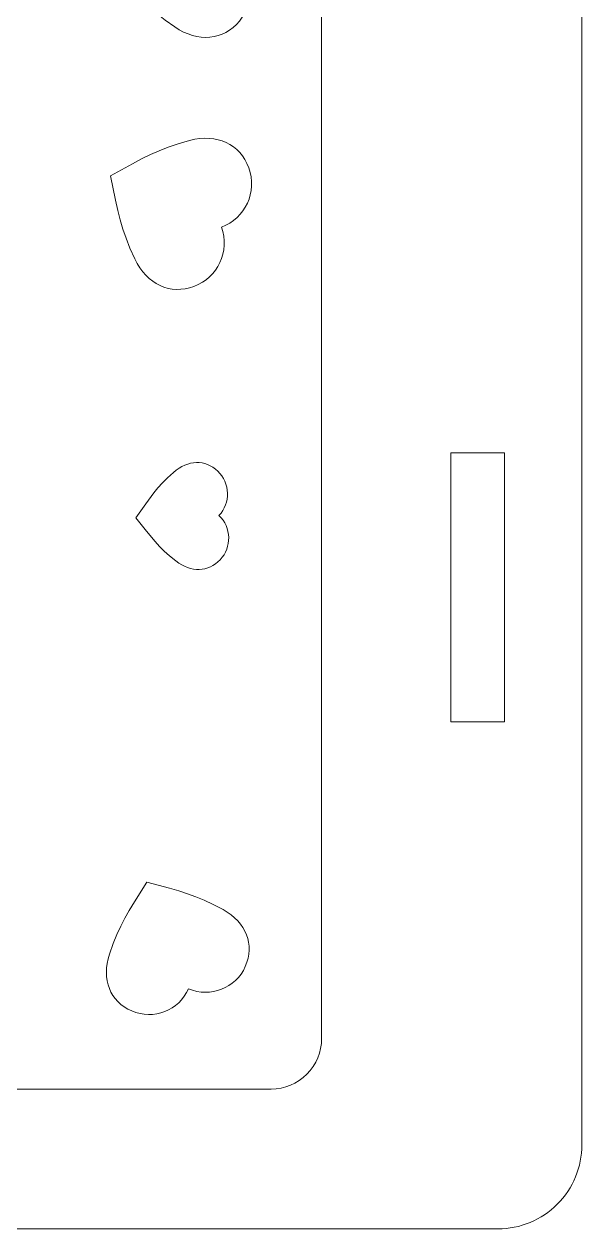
# Model space of a CAD drawing. Header units: millimetres. Extents: x -178 to 178, y -197 to 165.
# Drawn here: x 144.3 to 177.5, y -29.5 to 42.1 of the extents above; entities that cross this region are included whole.
import ezdxf

# ---------------------------------------------------------------- set-up
doc = ezdxf.new("R2010")
doc.units = ezdxf.units.MM
doc.header["$MEASUREMENT"] = 0
doc.layers.add('Calque_par_d_faut', color=7, linetype='Continuous')

msp = doc.modelspace()

# ---------------------------------------------------------------- linework, layer by layer
at = {"layer": 'Calque_par_d_faut', "color": 1, "lineweight": 9}
for points, knots in [([(-173.1455, 165.4772), (-174.4725, 165.4763), (-175.7447, 164.9484), (-176.6824, 164.0095), (-176.6824, 164.0095), (-177.6201, 163.0707), (-178.1464, 161.8041), (-178.1455, 160.4772), (-178.1455, 160.4772), (-178.1455, 160.4772), (-178.1455, -24.5228), (-178.1455, -24.5228), (-178.1455, -24.5228), (-178.1447, -25.8498), (-177.6168, -27.122), (-176.6779, -28.0597), (-176.6779, -28.0597), (-175.7391, -28.9974), (-174.4725, -29.5237), (-173.1455, -29.5228), (-173.1455, -29.5228), (-173.1455, -29.5228), (172.4975, -29.5228), (172.4975, -29.5228), (172.4975, -29.5228), (173.8245, -29.522), (175.0967, -28.9941), (176.0344, -28.0552), (176.0344, -28.0552), (176.9721, -27.1163), (177.4984, -25.8498), (177.4975, -24.5228), (177.4975, -24.5228), (177.4975, -24.5228), (177.4975, 71.9694), (177.4975, 71.9694), (177.4975, 71.9694), (177.4975, 71.9694), (177.4975, 79.9694), (177.4975, 79.9694), (177.4975, 79.9694), (177.4975, 79.9694), (177.4975, 160.4772), (177.4975, 160.4772), (177.4975, 160.4772), (177.4967, 161.8041), (176.9688, 163.0763), (176.0299, 164.014), (176.0299, 164.014), (175.0911, 164.9517), (173.8245, 165.478), (172.4975, 165.4772), (172.4975, 165.4772), (172.4975, 165.4772), (-173.1455, 165.4772), (-173.1455, 165.4772), (-173.1455, 165.4772), (-173.1455, 165.4772), (-173.1455, 165.4772), (-173.1455, 165.4772)], [0, 0, 0, 0, 0.0625, 0.0625, 0.0625, 0.0625, 0.125, 0.125, 0.125, 0.125, 0.1875, 0.1875, 0.1875, 0.1875, 0.25, 0.25, 0.25, 0.25, 0.3125, 0.3125, 0.3125, 0.3125, 0.375, 0.375, 0.375, 0.375, 0.4375, 0.4375, 0.4375, 0.4375, 0.5, 0.5, 0.5, 0.5, 0.5625, 0.5625, 0.5625, 0.5625, 0.625, 0.625, 0.625, 0.625, 0.6875, 0.6875, 0.6875, 0.6875, 0.75, 0.75, 0.75, 0.75, 0.8125, 0.8125, 0.8125, 0.8125, 0.875, 0.875, 0.875, 0.875, 1, 1, 1, 1]), ([(169.6975, 0.6022), (169.6975, 0.6022), (169.6975, 16.6022), (169.6975, 16.6022), (169.6975, 16.6022), (169.6975, 16.6022), (172.8975, 16.6022), (172.8975, 16.6022), (172.8975, 16.6022), (172.8975, 16.6022), (172.8975, 0.6022), (172.8975, 0.6022), (172.8975, 0.6022), (172.8975, 0.6022), (169.6975, 0.6022), (169.6975, 0.6022), (169.6975, 0.6022), (169.6975, 0.6022), (169.6975, 0.6022), (169.6975, 0.6022)], [0, 0, 0, 0, 0.1666667, 0.1666667, 0.1666667, 0.1666667, 0.3333333, 0.3333333, 0.3333333, 0.3333333, 0.5, 0.5, 0.5, 0.5, 0.6666667, 0.6666667, 0.6666667, 0.6666667, 1, 1, 1, 1])]:
    msp.add_open_spline(points, degree=3, knots=knots, dxfattribs=at)
at = {"layer": 'Calque_par_d_faut', "color": 150, "lineweight": 9}
for points, knots in [([(159.0166, 157.1652), (159.8117, 157.1657), (160.5745, 156.8503), (161.1371, 156.2884), (161.1371, 156.2884), (161.6997, 155.7265), (162.0161, 154.9604), (162.0166, 154.1652), (162.0166, 154.1652), (162.0166, 154.1652), (162.0166, -18.2109), (162.0166, -18.2109), (162.0166, -18.2109), (162.0171, -19.006), (161.7017, -19.7688), (161.1398, -20.3314), (161.1398, -20.3314), (160.5779, -20.894), (159.8117, -21.2104), (159.0166, -21.2109), (159.0166, -21.2109), (159.0166, -21.2109), (38.413, -21.2109), (38.413, -21.2109), (38.413, -21.2109), (37.6179, -21.2114), (36.8551, -20.896), (36.2925, -20.3341), (36.2925, -20.3341), (35.7299, -19.7722), (35.4135, -19.006), (35.413, -18.2109), (35.413, -18.2109), (35.413, -18.2109), (35.413, 154.1652), (35.413, 154.1652), (35.413, 154.1652), (35.4125, 154.9604), (35.7279, 155.7231), (36.2898, 156.2857), (36.2898, 156.2857), (36.8517, 156.8484), (37.6179, 157.1647), (38.413, 157.1652), (38.413, 157.1652), (38.413, 157.1652), (159.0166, 157.1652), (159.0166, 157.1652), (159.0166, 157.1652), (159.0166, 157.1652), (159.0166, 157.1652), (159.0166, 157.1652)], [0, 0, 0, 0, 0.0714286, 0.0714286, 0.0714286, 0.0714286, 0.1428571, 0.1428571, 0.1428571, 0.1428571, 0.2142857, 0.2142857, 0.2142857, 0.2142857, 0.2857143, 0.2857143, 0.2857143, 0.2857143, 0.3571429, 0.3571429, 0.3571429, 0.3571429, 0.4285714, 0.4285714, 0.4285714, 0.4285714, 0.5, 0.5, 0.5, 0.5, 0.5714286, 0.5714286, 0.5714286, 0.5714286, 0.6428571, 0.6428571, 0.6428571, 0.6428571, 0.7142857, 0.7142857, 0.7142857, 0.7142857, 0.7857143, 0.7857143, 0.7857143, 0.7857143, 0.8571429, 0.8571429, 0.8571429, 0.8571429, 1, 1, 1, 1]), ([(156.779, 46.1102), (156.779, 46.1102), (156.9847, 45.9207), (156.9847, 45.9207), (156.9847, 45.9207), (156.9847, 45.9207), (157.1668, 45.7154), (157.1668, 45.7154), (157.1668, 45.7154), (157.1668, 45.7154), (157.325, 45.4961), (157.325, 45.4961), (157.325, 45.4961), (157.325, 45.4961), (157.4592, 45.265), (157.4592, 45.265), (157.4592, 45.265), (157.4592, 45.265), (157.5692, 45.0238), (157.5692, 45.0238), (157.5692, 45.0238), (157.5692, 45.0238), (157.6549, 44.7745), (157.6549, 44.7745), (157.6549, 44.7745), (157.6549, 44.7745), (157.716, 44.5191), (157.716, 44.5191), (157.716, 44.5191), (157.716, 44.5191), (157.7524, 44.2595), (157.7524, 44.2595), (157.7524, 44.2595), (157.7524, 44.2595), (157.7639, 43.9975), (157.7639, 43.9975), (157.7639, 43.9975), (157.7639, 43.9975), (157.7503, 43.7352), (157.7503, 43.7352), (157.7503, 43.7352), (157.7503, 43.7352), (157.7114, 43.4745), (157.7114, 43.4745), (157.7114, 43.4745), (157.7114, 43.4745), (157.6471, 43.2174), (157.6471, 43.2174), (157.6471, 43.2174), (157.6471, 43.2174), (157.5572, 42.9656), (157.5572, 42.9656), (157.5572, 42.9656), (157.5572, 42.9656), (157.4415, 42.7213), (157.4415, 42.7213), (157.4415, 42.7213), (157.4415, 42.7213), (157.2999, 42.4863), (157.2999, 42.4863), (157.2999, 42.4863), (157.2999, 42.4863), (157.1321, 42.2625), (157.1321, 42.2625), (157.1321, 42.2625), (157.1321, 42.2625), (156.9452, 42.057), (156.9452, 42.057), (156.9452, 42.057), (156.9452, 42.057), (156.7471, 41.8756), (156.7471, 41.8756), (156.7471, 41.8756), (156.7471, 41.8756), (156.5386, 41.7183), (156.5386, 41.7183), (156.5386, 41.7183), (156.5386, 41.7183), (156.3207, 41.5853), (156.3207, 41.5853), (156.3207, 41.5853), (156.3207, 41.5853), (156.0941, 41.4767), (156.0941, 41.4767), (156.0941, 41.4767), (156.0941, 41.4767), (155.8598, 41.3924), (155.8598, 41.3924), (155.8598, 41.3924), (155.8598, 41.3924), (155.6187, 41.3326), (155.6187, 41.3326), (155.6187, 41.3326), (155.6187, 41.3326), (155.3715, 41.2973), (155.3715, 41.2973), (155.3715, 41.2973), (155.3715, 41.2973), (155.1193, 41.2867), (155.1193, 41.2867), (155.1193, 41.2867), (155.1193, 41.2867), (154.8628, 41.3009), (154.8628, 41.3009), (154.8628, 41.3009), (154.8628, 41.3009), (154.603, 41.3398), (154.603, 41.3398), (154.603, 41.3398), (154.603, 41.3398), (154.3407, 41.4036), (154.3407, 41.4036), (154.3407, 41.4036), (154.3407, 41.4036), (154.0768, 41.4924), (154.0768, 41.4924), (154.0768, 41.4924), (154.0768, 41.4924), (153.8122, 41.6063), (153.8122, 41.6063), (153.8122, 41.6063), (153.8122, 41.6063), (153.5478, 41.7452), (153.5478, 41.7452), (153.5478, 41.7452), (153.5478, 41.7452), (153.2844, 41.9094), (153.2844, 41.9094), (153.2844, 41.9094), (153.2844, 41.9094), (152.7155, 42.3202), (152.7155, 42.3202), (152.7155, 42.3202), (152.7155, 42.3202), (152.2238, 42.7067), (152.2238, 42.7067), (152.2238, 42.7067), (152.2238, 42.7067), (151.7854, 43.0856), (151.7854, 43.0856), (151.7854, 43.0856), (151.7854, 43.0856), (151.3766, 43.4735), (151.3766, 43.4735), (151.3766, 43.4735), (151.3766, 43.4735), (150.9739, 43.887), (150.9739, 43.887), (150.9739, 43.887), (150.9739, 43.887), (150.5534, 44.3428), (150.5534, 44.3428), (150.5534, 44.3428), (150.5534, 44.3428), (149.5646, 45.4481), (149.5646, 45.4481), (149.5646, 45.4481), (149.5646, 45.4481), (150.3357, 46.7149), (150.3357, 46.7149), (150.3357, 46.7149), (150.3357, 46.7149), (150.6662, 47.2396), (150.6662, 47.2396), (150.6662, 47.2396), (150.6662, 47.2396), (150.987, 47.7196), (150.987, 47.7196), (150.987, 47.7196), (150.987, 47.7196), (151.3183, 48.1753), (151.3183, 48.1753), (151.3183, 48.1753), (151.3183, 48.1753), (151.6804, 48.6277), (151.6804, 48.6277), (151.6804, 48.6277), (151.6804, 48.6277), (152.0936, 49.0972), (152.0936, 49.0972), (152.0936, 49.0972), (152.0936, 49.0972), (152.5782, 49.6047), (152.5782, 49.6047), (152.5782, 49.6047), (152.5782, 49.6047), (152.8073, 49.8141), (152.8073, 49.8141), (152.8073, 49.8141), (152.8073, 49.8141), (153.042, 49.9989), (153.042, 49.9989), (153.042, 49.9989), (153.042, 49.9989), (153.2815, 50.159), (153.2815, 50.159), (153.2815, 50.159), (153.2815, 50.159), (153.5248, 50.2943), (153.5248, 50.2943), (153.5248, 50.2943), (153.5248, 50.2943), (153.7711, 50.4048), (153.7711, 50.4048), (153.7711, 50.4048), (153.7711, 50.4048), (154.0195, 50.4904), (154.0195, 50.4904), (154.0195, 50.4904), (154.0195, 50.4904), (154.2691, 50.5509), (154.2691, 50.5509), (154.2691, 50.5509), (154.2691, 50.5509), (154.5191, 50.5864), (154.5191, 50.5864), (154.5191, 50.5864), (154.5191, 50.5864), (154.7685, 50.5968), (154.7685, 50.5968), (154.7685, 50.5968), (154.7685, 50.5968), (155.0165, 50.5819), (155.0165, 50.5819), (155.0165, 50.5819), (155.0165, 50.5819), (155.2622, 50.5416), (155.2622, 50.5416), (155.2622, 50.5416), (155.2622, 50.5416), (155.5048, 50.476), (155.5048, 50.476), (155.5048, 50.476), (155.5048, 50.476), (155.7433, 50.3849), (155.7433, 50.3849), (155.7433, 50.3849), (155.7433, 50.3849), (155.9769, 50.2682), (155.9769, 50.2682), (155.9769, 50.2682), (155.9769, 50.2682), (156.2047, 50.1259), (156.2047, 50.1259), (156.2047, 50.1259), (156.2047, 50.1259), (156.4259, 49.9578), (156.4259, 49.9578), (156.4259, 49.9578), (156.4259, 49.9578), (156.6316, 49.7683), (156.6316, 49.7683), (156.6316, 49.7683), (156.6316, 49.7683), (156.8137, 49.563), (156.8137, 49.563), (156.8137, 49.563), (156.8137, 49.563), (156.9719, 49.3438), (156.9719, 49.3438), (156.9719, 49.3438), (156.9719, 49.3438), (157.1061, 49.1127), (157.1061, 49.1127), (157.1061, 49.1127), (157.1061, 49.1127), (157.2161, 48.8715), (157.2161, 48.8715), (157.2161, 48.8715), (157.2161, 48.8715), (157.3018, 48.6222), (157.3018, 48.6222), (157.3018, 48.6222), (157.3018, 48.6222), (157.3629, 48.3668), (157.3629, 48.3668), (157.3629, 48.3668), (157.3629, 48.3668), (157.3993, 48.1071), (157.3993, 48.1071), (157.3993, 48.1071), (157.3993, 48.1071), (157.4108, 47.8452), (157.4108, 47.8452), (157.4108, 47.8452), (157.4108, 47.8452), (157.3972, 47.5829), (157.3972, 47.5829), (157.3972, 47.5829), (157.3972, 47.5829), (157.3583, 47.3222), (157.3583, 47.3222), (157.3583, 47.3222), (157.3583, 47.3222), (157.294, 47.065), (157.294, 47.065), (157.294, 47.065), (157.294, 47.065), (157.2041, 46.8133), (157.2041, 46.8133), (157.2041, 46.8133), (157.2041, 46.8133), (157.0884, 46.569), (157.0884, 46.569), (157.0884, 46.569), (157.0884, 46.569), (156.9468, 46.3339), (156.9468, 46.3339), (156.9468, 46.3339), (156.9468, 46.3339), (156.779, 46.1102), (156.779, 46.1102), (156.779, 46.1102), (156.779, 46.1102), (156.779, 46.1102), (156.779, 46.1102)], [0, 0, 0, 0, 0.0125, 0.0125, 0.0125, 0.0125, 0.025, 0.025, 0.025, 0.025, 0.0375, 0.0375, 0.0375, 0.0375, 0.05, 0.05, 0.05, 0.05, 0.0625, 0.0625, 0.0625, 0.0625, 0.075, 0.075, 0.075, 0.075, 0.0875, 0.0875, 0.0875, 0.0875, 0.1, 0.1, 0.1, 0.1, 0.1125, 0.1125, 0.1125, 0.1125, 0.125, 0.125, 0.125, 0.125, 0.1375, 0.1375, 0.1375, 0.1375, 0.15, 0.15, 0.15, 0.15, 0.1625, 0.1625, 0.1625, 0.1625, 0.175, 0.175, 0.175, 0.175, 0.1875, 0.1875, 0.1875, 0.1875, 0.2, 0.2, 0.2, 0.2, 0.2125, 0.2125, 0.2125, 0.2125, 0.225, 0.225, 0.225, 0.225, 0.2375, 0.2375, 0.2375, 0.2375, 0.25, 0.25, 0.25, 0.25, 0.2625, 0.2625, 0.2625, 0.2625, 0.275, 0.275, 0.275, 0.275, 0.2875, 0.2875, 0.2875, 0.2875, 0.3, 0.3, 0.3, 0.3, 0.3125, 0.3125, 0.3125, 0.3125, 0.325, 0.325, 0.325, 0.325, 0.3375, 0.3375, 0.3375, 0.3375, 0.35, 0.35, 0.35, 0.35, 0.3625, 0.3625, 0.3625, 0.3625, 0.375, 0.375, 0.375, 0.375, 0.3875, 0.3875, 0.3875, 0.3875, 0.4, 0.4, 0.4, 0.4, 0.4125, 0.4125, 0.4125, 0.4125, 0.425, 0.425, 0.425, 0.425, 0.4375, 0.4375, 0.4375, 0.4375, 0.45, 0.45, 0.45, 0.45, 0.4625, 0.4625, 0.4625, 0.4625, 0.475, 0.475, 0.475, 0.475, 0.4875, 0.4875, 0.4875, 0.4875, 0.5, 0.5, 0.5, 0.5, 0.5125, 0.5125, 0.5125, 0.5125, 0.525, 0.525, 0.525, 0.525, 0.5375, 0.5375, 0.5375, 0.5375, 0.55, 0.55, 0.55, 0.55, 0.5625, 0.5625, 0.5625, 0.5625, 0.575, 0.575, 0.575, 0.575, 0.5875, 0.5875, 0.5875, 0.5875, 0.6, 0.6, 0.6, 0.6, 0.6125, 0.6125, 0.6125, 0.6125, 0.625, 0.625, 0.625, 0.625, 0.6375, 0.6375, 0.6375, 0.6375, 0.65, 0.65, 0.65, 0.65, 0.6625, 0.6625, 0.6625, 0.6625, 0.675, 0.675, 0.675, 0.675, 0.6875, 0.6875, 0.6875, 0.6875, 0.7, 0.7, 0.7, 0.7, 0.7125, 0.7125, 0.7125, 0.7125, 0.725, 0.725, 0.725, 0.725, 0.7375, 0.7375, 0.7375, 0.7375, 0.75, 0.75, 0.75, 0.75, 0.7625, 0.7625, 0.7625, 0.7625, 0.775, 0.775, 0.775, 0.775, 0.7875, 0.7875, 0.7875, 0.7875, 0.8, 0.8, 0.8, 0.8, 0.8125, 0.8125, 0.8125, 0.8125, 0.825, 0.825, 0.825, 0.825, 0.8375, 0.8375, 0.8375, 0.8375, 0.85, 0.85, 0.85, 0.85, 0.8625, 0.8625, 0.8625, 0.8625, 0.875, 0.875, 0.875, 0.875, 0.8875, 0.8875, 0.8875, 0.8875, 0.9, 0.9, 0.9, 0.9, 0.9125, 0.9125, 0.9125, 0.9125, 0.925, 0.925, 0.925, 0.925, 0.9375, 0.9375, 0.9375, 0.9375, 0.95, 0.95, 0.95, 0.95, 0.9625, 0.9625, 0.9625, 0.9625, 0.975, 0.975, 0.975, 0.975, 1, 1, 1, 1]), ([(156.0561, 30.0121), (156.0561, 30.0121), (156.1395, 29.7438), (156.1395, 29.7438), (156.1395, 29.7438), (156.1395, 29.7438), (156.1944, 29.4737), (156.1944, 29.4737), (156.1944, 29.4737), (156.1944, 29.4737), (156.2215, 29.2036), (156.2215, 29.2036), (156.2215, 29.2036), (156.2215, 29.2036), (156.2218, 28.9351), (156.2218, 28.9351), (156.2218, 28.9351), (156.2218, 28.9351), (156.196, 28.6701), (156.196, 28.6701), (156.196, 28.6701), (156.196, 28.6701), (156.1449, 28.4103), (156.1449, 28.4103), (156.1449, 28.4103), (156.1449, 28.4103), (156.0695, 28.1576), (156.0695, 28.1576), (156.0695, 28.1576), (156.0695, 28.1576), (155.9704, 27.9136), (155.9704, 27.9136), (155.9704, 27.9136), (155.9704, 27.9136), (155.8485, 27.6802), (155.8485, 27.6802), (155.8485, 27.6802), (155.8485, 27.6802), (155.7046, 27.4591), (155.7046, 27.4591), (155.7046, 27.4591), (155.7046, 27.4591), (155.5396, 27.2521), (155.5396, 27.2521), (155.5396, 27.2521), (155.5396, 27.2521), (155.3542, 27.061), (155.3542, 27.061), (155.3542, 27.061), (155.3542, 27.061), (155.1494, 26.8875), (155.1494, 26.8875), (155.1494, 26.8875), (155.1494, 26.8875), (154.9258, 26.7334), (154.9258, 26.7334), (154.9258, 26.7334), (154.9258, 26.7334), (154.6844, 26.6004), (154.6844, 26.6004), (154.6844, 26.6004), (154.6844, 26.6004), (154.4259, 26.4904), (154.4259, 26.4904), (154.4259, 26.4904), (154.4259, 26.4904), (154.1601, 26.4059), (154.1601, 26.4059), (154.1601, 26.4059), (154.1601, 26.4059), (153.8966, 26.348), (153.8966, 26.348), (153.8966, 26.348), (153.8966, 26.348), (153.6362, 26.3163), (153.6362, 26.3163), (153.6362, 26.3163), (153.6362, 26.3163), (153.3799, 26.3104), (153.3799, 26.3104), (153.3799, 26.3104), (153.3799, 26.3104), (153.1282, 26.33), (153.1282, 26.33), (153.1282, 26.33), (153.1282, 26.33), (152.8822, 26.3747), (152.8822, 26.3747), (152.8822, 26.3747), (152.8822, 26.3747), (152.6425, 26.4442), (152.6425, 26.4442), (152.6425, 26.4442), (152.6425, 26.4442), (152.41, 26.538), (152.41, 26.538), (152.41, 26.538), (152.41, 26.538), (152.1854, 26.6557), (152.1854, 26.6557), (152.1854, 26.6557), (152.1854, 26.6557), (151.9697, 26.7971), (151.9697, 26.7971), (151.9697, 26.7971), (151.9697, 26.7971), (151.7635, 26.9618), (151.7635, 26.9618), (151.7635, 26.9618), (151.7635, 26.9618), (151.5676, 27.1493), (151.5676, 27.1493), (151.5676, 27.1493), (151.5676, 27.1493), (151.383, 27.3593), (151.383, 27.3593), (151.383, 27.3593), (151.383, 27.3593), (151.2104, 27.5915), (151.2104, 27.5915), (151.2104, 27.5915), (151.2104, 27.5915), (151.0505, 27.8454), (151.0505, 27.8454), (151.0505, 27.8454), (151.0505, 27.8454), (150.9042, 28.1206), (150.9042, 28.1206), (150.9042, 28.1206), (150.9042, 28.1206), (150.6167, 28.7641), (150.6167, 28.7641), (150.6167, 28.7641), (150.6167, 28.7641), (150.3839, 29.3476), (150.3839, 29.3476), (150.3839, 29.3476), (150.3839, 29.3476), (150.1936, 29.8975), (150.1936, 29.8975), (150.1936, 29.8975), (150.1936, 29.8975), (150.0337, 30.4404), (150.0337, 30.4404), (150.0337, 30.4404), (150.0337, 30.4404), (149.8918, 31.0025), (149.8918, 31.0025), (149.8918, 31.0025), (149.8918, 31.0025), (149.7559, 31.6103), (149.7559, 31.6103), (149.7559, 31.6103), (149.7559, 31.6103), (149.453, 33.0687), (149.453, 33.0687), (149.453, 33.0687), (149.453, 33.0687), (150.761, 33.7814), (150.761, 33.7814), (150.761, 33.7814), (150.761, 33.7814), (151.3123, 34.0711), (151.3123, 34.0711), (151.3123, 34.0711), (151.3123, 34.0711), (151.8327, 34.3267), (151.8327, 34.3267), (151.8327, 34.3267), (151.8327, 34.3267), (152.3501, 34.556), (152.3501, 34.556), (152.3501, 34.556), (152.3501, 34.556), (152.8925, 34.7668), (152.8925, 34.7668), (152.8925, 34.7668), (152.8925, 34.7668), (153.488, 34.9669), (153.488, 34.9669), (153.488, 34.9669), (153.488, 34.9669), (154.1647, 35.164), (154.1647, 35.164), (154.1647, 35.164), (154.1647, 35.164), (154.4692, 35.2306), (154.4692, 35.2306), (154.4692, 35.2306), (154.4692, 35.2306), (154.7662, 35.273), (154.7662, 35.273), (154.7662, 35.273), (154.7662, 35.273), (155.0549, 35.2915), (155.0549, 35.2915), (155.0549, 35.2915), (155.0549, 35.2915), (155.3345, 35.2867), (155.3345, 35.2867), (155.3345, 35.2867), (155.3345, 35.2867), (155.6042, 35.2587), (155.6042, 35.2587), (155.6042, 35.2587), (155.6042, 35.2587), (155.8631, 35.208), (155.8631, 35.208), (155.8631, 35.208), (155.8631, 35.208), (156.1106, 35.135), (156.1106, 35.135), (156.1106, 35.135), (156.1106, 35.135), (156.3457, 35.04), (156.3457, 35.04), (156.3457, 35.04), (156.3457, 35.04), (156.5676, 34.9234), (156.5676, 34.9234), (156.5676, 34.9234), (156.5676, 34.9234), (156.7757, 34.7856), (156.7757, 34.7856), (156.7757, 34.7856), (156.7757, 34.7856), (156.969, 34.6269), (156.969, 34.6269), (156.969, 34.6269), (156.969, 34.6269), (157.1467, 34.4478), (157.1467, 34.4478), (157.1467, 34.4478), (157.1467, 34.4478), (157.3082, 34.2485), (157.3082, 34.2485), (157.3082, 34.2485), (157.3082, 34.2485), (157.4524, 34.0295), (157.4524, 34.0295), (157.4524, 34.0295), (157.4524, 34.0295), (157.5788, 33.7911), (157.5788, 33.7911), (157.5788, 33.7911), (157.5788, 33.7911), (157.6863, 33.5337), (157.6863, 33.5337), (157.6863, 33.5337), (157.6863, 33.5337), (157.7697, 33.2655), (157.7697, 33.2655), (157.7697, 33.2655), (157.7697, 33.2655), (157.8246, 32.9954), (157.8246, 32.9954), (157.8246, 32.9954), (157.8246, 32.9954), (157.8517, 32.7252), (157.8517, 32.7252), (157.8517, 32.7252), (157.8517, 32.7252), (157.852, 32.4568), (157.852, 32.4568), (157.852, 32.4568), (157.852, 32.4568), (157.8262, 32.1918), (157.8262, 32.1918), (157.8262, 32.1918), (157.8262, 32.1918), (157.7752, 31.932), (157.7752, 31.932), (157.7752, 31.932), (157.7752, 31.932), (157.6997, 31.6793), (157.6997, 31.6793), (157.6997, 31.6793), (157.6997, 31.6793), (157.6006, 31.4353), (157.6006, 31.4353), (157.6006, 31.4353), (157.6006, 31.4353), (157.4787, 31.2019), (157.4787, 31.2019), (157.4787, 31.2019), (157.4787, 31.2019), (157.3348, 30.9808), (157.3348, 30.9808), (157.3348, 30.9808), (157.3348, 30.9808), (157.1698, 30.7738), (157.1698, 30.7738), (157.1698, 30.7738), (157.1698, 30.7738), (156.9845, 30.5826), (156.9845, 30.5826), (156.9845, 30.5826), (156.9845, 30.5826), (156.7796, 30.4091), (156.7796, 30.4091), (156.7796, 30.4091), (156.7796, 30.4091), (156.556, 30.255), (156.556, 30.255), (156.556, 30.255), (156.556, 30.255), (156.3146, 30.1221), (156.3146, 30.1221), (156.3146, 30.1221), (156.3146, 30.1221), (156.0561, 30.0121), (156.0561, 30.0121), (156.0561, 30.0121), (156.0561, 30.0121), (156.0561, 30.0121), (156.0561, 30.0121)], [0, 0, 0, 0, 0.0125, 0.0125, 0.0125, 0.0125, 0.025, 0.025, 0.025, 0.025, 0.0375, 0.0375, 0.0375, 0.0375, 0.05, 0.05, 0.05, 0.05, 0.0625, 0.0625, 0.0625, 0.0625, 0.075, 0.075, 0.075, 0.075, 0.0875, 0.0875, 0.0875, 0.0875, 0.1, 0.1, 0.1, 0.1, 0.1125, 0.1125, 0.1125, 0.1125, 0.125, 0.125, 0.125, 0.125, 0.1375, 0.1375, 0.1375, 0.1375, 0.15, 0.15, 0.15, 0.15, 0.1625, 0.1625, 0.1625, 0.1625, 0.175, 0.175, 0.175, 0.175, 0.1875, 0.1875, 0.1875, 0.1875, 0.2, 0.2, 0.2, 0.2, 0.2125, 0.2125, 0.2125, 0.2125, 0.225, 0.225, 0.225, 0.225, 0.2375, 0.2375, 0.2375, 0.2375, 0.25, 0.25, 0.25, 0.25, 0.2625, 0.2625, 0.2625, 0.2625, 0.275, 0.275, 0.275, 0.275, 0.2875, 0.2875, 0.2875, 0.2875, 0.3, 0.3, 0.3, 0.3, 0.3125, 0.3125, 0.3125, 0.3125, 0.325, 0.325, 0.325, 0.325, 0.3375, 0.3375, 0.3375, 0.3375, 0.35, 0.35, 0.35, 0.35, 0.3625, 0.3625, 0.3625, 0.3625, 0.375, 0.375, 0.375, 0.375, 0.3875, 0.3875, 0.3875, 0.3875, 0.4, 0.4, 0.4, 0.4, 0.4125, 0.4125, 0.4125, 0.4125, 0.425, 0.425, 0.425, 0.425, 0.4375, 0.4375, 0.4375, 0.4375, 0.45, 0.45, 0.45, 0.45, 0.4625, 0.4625, 0.4625, 0.4625, 0.475, 0.475, 0.475, 0.475, 0.4875, 0.4875, 0.4875, 0.4875, 0.5, 0.5, 0.5, 0.5, 0.5125, 0.5125, 0.5125, 0.5125, 0.525, 0.525, 0.525, 0.525, 0.5375, 0.5375, 0.5375, 0.5375, 0.55, 0.55, 0.55, 0.55, 0.5625, 0.5625, 0.5625, 0.5625, 0.575, 0.575, 0.575, 0.575, 0.5875, 0.5875, 0.5875, 0.5875, 0.6, 0.6, 0.6, 0.6, 0.6125, 0.6125, 0.6125, 0.6125, 0.625, 0.625, 0.625, 0.625, 0.6375, 0.6375, 0.6375, 0.6375, 0.65, 0.65, 0.65, 0.65, 0.6625, 0.6625, 0.6625, 0.6625, 0.675, 0.675, 0.675, 0.675, 0.6875, 0.6875, 0.6875, 0.6875, 0.7, 0.7, 0.7, 0.7, 0.7125, 0.7125, 0.7125, 0.7125, 0.725, 0.725, 0.725, 0.725, 0.7375, 0.7375, 0.7375, 0.7375, 0.75, 0.75, 0.75, 0.75, 0.7625, 0.7625, 0.7625, 0.7625, 0.775, 0.775, 0.775, 0.775, 0.7875, 0.7875, 0.7875, 0.7875, 0.8, 0.8, 0.8, 0.8, 0.8125, 0.8125, 0.8125, 0.8125, 0.825, 0.825, 0.825, 0.825, 0.8375, 0.8375, 0.8375, 0.8375, 0.85, 0.85, 0.85, 0.85, 0.8625, 0.8625, 0.8625, 0.8625, 0.875, 0.875, 0.875, 0.875, 0.8875, 0.8875, 0.8875, 0.8875, 0.9, 0.9, 0.9, 0.9, 0.9125, 0.9125, 0.9125, 0.9125, 0.925, 0.925, 0.925, 0.925, 0.9375, 0.9375, 0.9375, 0.9375, 0.95, 0.95, 0.95, 0.95, 0.9625, 0.9625, 0.9625, 0.9625, 0.975, 0.975, 0.975, 0.975, 1, 1, 1, 1]), ([(155.9103, 12.877), (155.9103, 12.877), (156.0419, 12.739), (156.0419, 12.739), (156.0419, 12.739), (156.0419, 12.739), (156.1568, 12.5913), (156.1568, 12.5913), (156.1568, 12.5913), (156.1568, 12.5913), (156.2548, 12.4352), (156.2548, 12.4352), (156.2548, 12.4352), (156.2548, 12.4352), (156.336, 12.2721), (156.336, 12.2721), (156.336, 12.2721), (156.336, 12.2721), (156.4002, 12.1031), (156.4002, 12.1031), (156.4002, 12.1031), (156.4002, 12.1031), (156.4476, 11.9298), (156.4476, 11.9298), (156.4476, 11.9298), (156.4476, 11.9298), (156.4779, 11.7533), (156.4779, 11.7533), (156.4779, 11.7533), (156.4779, 11.7533), (156.4912, 11.575), (156.4912, 11.575), (156.4912, 11.575), (156.4912, 11.575), (156.4875, 11.3963), (156.4875, 11.3963), (156.4875, 11.3963), (156.4875, 11.3963), (156.4668, 11.2185), (156.4668, 11.2185), (156.4668, 11.2185), (156.4668, 11.2185), (156.4289, 11.0428), (156.4289, 11.0428), (156.4289, 11.0428), (156.4289, 11.0428), (156.3738, 10.8706), (156.3738, 10.8706), (156.3738, 10.8706), (156.3738, 10.8706), (156.3016, 10.7033), (156.3016, 10.7033), (156.3016, 10.7033), (156.3016, 10.7033), (156.2121, 10.5422), (156.2121, 10.5422), (156.2121, 10.5422), (156.2121, 10.5422), (156.1054, 10.3885), (156.1054, 10.3885), (156.1054, 10.3885), (156.1054, 10.3885), (155.9814, 10.2436), (155.9814, 10.2436), (155.9814, 10.2436), (155.9814, 10.2436), (155.8452, 10.112), (155.8452, 10.112), (155.8452, 10.112), (155.8452, 10.112), (155.7025, 9.9973), (155.7025, 9.9973), (155.7025, 9.9973), (155.7025, 9.9973), (155.5537, 9.8995), (155.5537, 9.8995), (155.5537, 9.8995), (155.5537, 9.8995), (155.3996, 9.8186), (155.3996, 9.8186), (155.3996, 9.8186), (155.3996, 9.8186), (155.2407, 9.7546), (155.2407, 9.7546), (155.2407, 9.7546), (155.2407, 9.7546), (155.0775, 9.7075), (155.0775, 9.7075), (155.0775, 9.7075), (155.0775, 9.7075), (154.9108, 9.6774), (154.9108, 9.6774), (154.9108, 9.6774), (154.9108, 9.6774), (154.7411, 9.6643), (154.7411, 9.6643), (154.7411, 9.6643), (154.7411, 9.6643), (154.5691, 9.6682), (154.5691, 9.6682), (154.5691, 9.6682), (154.5691, 9.6682), (154.3952, 9.6891), (154.3952, 9.6891), (154.3952, 9.6891), (154.3952, 9.6891), (154.2201, 9.727), (154.2201, 9.727), (154.2201, 9.727), (154.2201, 9.727), (154.0445, 9.782), (154.0445, 9.782), (154.0445, 9.782), (154.0445, 9.782), (153.8688, 9.854), (153.8688, 9.854), (153.8688, 9.854), (153.8688, 9.854), (153.6938, 9.9431), (153.6938, 9.9431), (153.6938, 9.9431), (153.6938, 9.9431), (153.52, 10.0492), (153.52, 10.0492), (153.52, 10.0492), (153.52, 10.0492), (153.348, 10.1725), (153.348, 10.1725), (153.348, 10.1725), (153.348, 10.1725), (152.979, 10.477), (152.979, 10.477), (152.979, 10.477), (152.979, 10.477), (152.6614, 10.7616), (152.6614, 10.7616), (152.6614, 10.7616), (152.6614, 10.7616), (152.3798, 11.0387), (152.3798, 11.0387), (152.3798, 11.0387), (152.3798, 11.0387), (152.1188, 11.3205), (152.1188, 11.3205), (152.1188, 11.3205), (152.1188, 11.3205), (151.5969, 11.9482), (151.5969, 11.9482), (151.5969, 11.9482), (151.5969, 11.9482), (150.9727, 12.7437), (150.9727, 12.7437), (150.9727, 12.7437), (150.9727, 12.7437), (151.5531, 13.5717), (151.5531, 13.5717), (151.5531, 13.5717), (151.5531, 13.5717), (152.0403, 14.2266), (152.0403, 14.2266), (152.0403, 14.2266), (152.0403, 14.2266), (152.2858, 14.5222), (152.2858, 14.5222), (152.2858, 14.5222), (152.2858, 14.5222), (152.552, 14.814), (152.552, 14.814), (152.552, 14.814), (152.552, 14.814), (152.8538, 15.1153), (152.8538, 15.1153), (152.8538, 15.1153), (152.8538, 15.1153), (153.2058, 15.4393), (153.2058, 15.4393), (153.2058, 15.4393), (153.2058, 15.4393), (153.3709, 15.5717), (153.3709, 15.5717), (153.3709, 15.5717), (153.3709, 15.5717), (153.5387, 15.6871), (153.5387, 15.6871), (153.5387, 15.6871), (153.5387, 15.6871), (153.7087, 15.7855), (153.7087, 15.7855), (153.7087, 15.7855), (153.7087, 15.7855), (153.8802, 15.8669), (153.8802, 15.8669), (153.8802, 15.8669), (153.8802, 15.8669), (154.0526, 15.9312), (154.0526, 15.9312), (154.0526, 15.9312), (154.0526, 15.9312), (154.2254, 15.9785), (154.2254, 15.9785), (154.2254, 15.9785), (154.2254, 15.9785), (154.3979, 16.0088), (154.3979, 16.0088), (154.3979, 16.0088), (154.3979, 16.0088), (154.5695, 16.0219), (154.5695, 16.0219), (154.5695, 16.0219), (154.5695, 16.0219), (154.7397, 16.018), (154.7397, 16.018), (154.7397, 16.018), (154.7397, 16.018), (154.9078, 15.9969), (154.9078, 15.9969), (154.9078, 15.9969), (154.9078, 15.9969), (155.0732, 15.9588), (155.0732, 15.9588), (155.0732, 15.9588), (155.0732, 15.9588), (155.2353, 15.9034), (155.2353, 15.9034), (155.2353, 15.9034), (155.2353, 15.9034), (155.3936, 15.831), (155.3936, 15.831), (155.3936, 15.831), (155.3936, 15.831), (155.5474, 15.7413), (155.5474, 15.7413), (155.5474, 15.7413), (155.5474, 15.7413), (155.6961, 15.6345), (155.6961, 15.6345), (155.6961, 15.6345), (155.6961, 15.6345), (155.8392, 15.5104), (155.8392, 15.5104), (155.8392, 15.5104), (155.8392, 15.5104), (155.9709, 15.3724), (155.9709, 15.3724), (155.9709, 15.3724), (155.9709, 15.3724), (156.0857, 15.2247), (156.0857, 15.2247), (156.0857, 15.2247), (156.0857, 15.2247), (156.1837, 15.0686), (156.1837, 15.0686), (156.1837, 15.0686), (156.1837, 15.0686), (156.2649, 14.9055), (156.2649, 14.9055), (156.2649, 14.9055), (156.2649, 14.9055), (156.3291, 14.7365), (156.3291, 14.7365), (156.3291, 14.7365), (156.3291, 14.7365), (156.3765, 14.5632), (156.3765, 14.5632), (156.3765, 14.5632), (156.3765, 14.5632), (156.4068, 14.3867), (156.4068, 14.3867), (156.4068, 14.3867), (156.4068, 14.3867), (156.4202, 14.2084), (156.4202, 14.2084), (156.4202, 14.2084), (156.4202, 14.2084), (156.4164, 14.0297), (156.4164, 14.0297), (156.4164, 14.0297), (156.4164, 14.0297), (156.3957, 13.8519), (156.3957, 13.8519), (156.3957, 13.8519), (156.3957, 13.8519), (156.3578, 13.6762), (156.3578, 13.6762), (156.3578, 13.6762), (156.3578, 13.6762), (156.3027, 13.504), (156.3027, 13.504), (156.3027, 13.504), (156.3027, 13.504), (156.2305, 13.3367), (156.2305, 13.3367), (156.2305, 13.3367), (156.2305, 13.3367), (156.141, 13.1756), (156.141, 13.1756), (156.141, 13.1756), (156.141, 13.1756), (156.0343, 13.0219), (156.0343, 13.0219), (156.0343, 13.0219), (156.0343, 13.0219), (155.9103, 12.877), (155.9103, 12.877), (155.9103, 12.877), (155.9103, 12.877), (155.9103, 12.877), (155.9103, 12.877)], [0, 0, 0, 0, 0.0128205, 0.0128205, 0.0128205, 0.0128205, 0.025641, 0.025641, 0.025641, 0.025641, 0.0384615, 0.0384615, 0.0384615, 0.0384615, 0.0512821, 0.0512821, 0.0512821, 0.0512821, 0.0641026, 0.0641026, 0.0641026, 0.0641026, 0.0769231, 0.0769231, 0.0769231, 0.0769231, 0.0897436, 0.0897436, 0.0897436, 0.0897436, 0.1025641, 0.1025641, 0.1025641, 0.1025641, 0.1153846, 0.1153846, 0.1153846, 0.1153846, 0.1282051, 0.1282051, 0.1282051, 0.1282051, 0.1410256, 0.1410256, 0.1410256, 0.1410256, 0.1538462, 0.1538462, 0.1538462, 0.1538462, 0.1666667, 0.1666667, 0.1666667, 0.1666667, 0.1794872, 0.1794872, 0.1794872, 0.1794872, 0.1923077, 0.1923077, 0.1923077, 0.1923077, 0.2051282, 0.2051282, 0.2051282, 0.2051282, 0.2179487, 0.2179487, 0.2179487, 0.2179487, 0.2307692, 0.2307692, 0.2307692, 0.2307692, 0.2435897, 0.2435897, 0.2435897, 0.2435897, 0.2564103, 0.2564103, 0.2564103, 0.2564103, 0.2692308, 0.2692308, 0.2692308, 0.2692308, 0.2820513, 0.2820513, 0.2820513, 0.2820513, 0.2948718, 0.2948718, 0.2948718, 0.2948718, 0.3076923, 0.3076923, 0.3076923, 0.3076923, 0.3205128, 0.3205128, 0.3205128, 0.3205128, 0.3333333, 0.3333333, 0.3333333, 0.3333333, 0.3461538, 0.3461538, 0.3461538, 0.3461538, 0.3589744, 0.3589744, 0.3589744, 0.3589744, 0.3717949, 0.3717949, 0.3717949, 0.3717949, 0.3846154, 0.3846154, 0.3846154, 0.3846154, 0.3974359, 0.3974359, 0.3974359, 0.3974359, 0.4102564, 0.4102564, 0.4102564, 0.4102564, 0.4230769, 0.4230769, 0.4230769, 0.4230769, 0.4358974, 0.4358974, 0.4358974, 0.4358974, 0.4487179, 0.4487179, 0.4487179, 0.4487179, 0.4615385, 0.4615385, 0.4615385, 0.4615385, 0.474359, 0.474359, 0.474359, 0.474359, 0.4871795, 0.4871795, 0.4871795, 0.4871795, 0.5, 0.5, 0.5, 0.5, 0.5128205, 0.5128205, 0.5128205, 0.5128205, 0.525641, 0.525641, 0.525641, 0.525641, 0.5384615, 0.5384615, 0.5384615, 0.5384615, 0.5512821, 0.5512821, 0.5512821, 0.5512821, 0.5641026, 0.5641026, 0.5641026, 0.5641026, 0.5769231, 0.5769231, 0.5769231, 0.5769231, 0.5897436, 0.5897436, 0.5897436, 0.5897436, 0.6025641, 0.6025641, 0.6025641, 0.6025641, 0.6153846, 0.6153846, 0.6153846, 0.6153846, 0.6282051, 0.6282051, 0.6282051, 0.6282051, 0.6410256, 0.6410256, 0.6410256, 0.6410256, 0.6538462, 0.6538462, 0.6538462, 0.6538462, 0.6666667, 0.6666667, 0.6666667, 0.6666667, 0.6794872, 0.6794872, 0.6794872, 0.6794872, 0.6923077, 0.6923077, 0.6923077, 0.6923077, 0.7051282, 0.7051282, 0.7051282, 0.7051282, 0.7179487, 0.7179487, 0.7179487, 0.7179487, 0.7307692, 0.7307692, 0.7307692, 0.7307692, 0.7435897, 0.7435897, 0.7435897, 0.7435897, 0.7564103, 0.7564103, 0.7564103, 0.7564103, 0.7692308, 0.7692308, 0.7692308, 0.7692308, 0.7820513, 0.7820513, 0.7820513, 0.7820513, 0.7948718, 0.7948718, 0.7948718, 0.7948718, 0.8076923, 0.8076923, 0.8076923, 0.8076923, 0.8205128, 0.8205128, 0.8205128, 0.8205128, 0.8333333, 0.8333333, 0.8333333, 0.8333333, 0.8461538, 0.8461538, 0.8461538, 0.8461538, 0.8589744, 0.8589744, 0.8589744, 0.8589744, 0.8717949, 0.8717949, 0.8717949, 0.8717949, 0.8846154, 0.8846154, 0.8846154, 0.8846154, 0.8974359, 0.8974359, 0.8974359, 0.8974359, 0.9102564, 0.9102564, 0.9102564, 0.9102564, 0.9230769, 0.9230769, 0.9230769, 0.9230769, 0.9358974, 0.9358974, 0.9358974, 0.9358974, 0.9487179, 0.9487179, 0.9487179, 0.9487179, 0.9615385, 0.9615385, 0.9615385, 0.9615385, 0.974359, 0.974359, 0.974359, 0.974359, 1, 1, 1, 1]), ([(154.1011, -15.2473), (154.1011, -15.2473), (153.9839, -15.4823), (153.9839, -15.4823), (153.9839, -15.4823), (153.9839, -15.4823), (153.8462, -15.7002), (153.8462, -15.7002), (153.8462, -15.7002), (153.8462, -15.7002), (153.6898, -15.9002), (153.6898, -15.9002), (153.6898, -15.9002), (153.6898, -15.9002), (153.5163, -16.0816), (153.5163, -16.0816), (153.5163, -16.0816), (153.5163, -16.0816), (153.3274, -16.2439), (153.3274, -16.2439), (153.3274, -16.2439), (153.3274, -16.2439), (153.1249, -16.3863), (153.1249, -16.3863), (153.1249, -16.3863), (153.1249, -16.3863), (152.9105, -16.5081), (152.9105, -16.5081), (152.9105, -16.5081), (152.9105, -16.5081), (152.6858, -16.6087), (152.6858, -16.6087), (152.6858, -16.6087), (152.6858, -16.6087), (152.4525, -16.6875), (152.4525, -16.6875), (152.4525, -16.6875), (152.4525, -16.6875), (152.2123, -16.7437), (152.2123, -16.7437), (152.2123, -16.7437), (152.2123, -16.7437), (151.967, -16.7767), (151.967, -16.7767), (151.967, -16.7767), (151.967, -16.7767), (151.7182, -16.7859), (151.7182, -16.7859), (151.7182, -16.7859), (151.7182, -16.7859), (151.4676, -16.7705), (151.4676, -16.7705), (151.4676, -16.7705), (151.4676, -16.7705), (151.217, -16.73), (151.217, -16.73), (151.217, -16.73), (151.217, -16.73), (150.968, -16.6636), (150.968, -16.6636), (150.968, -16.6636), (150.968, -16.6636), (150.7223, -16.5706), (150.7223, -16.5706), (150.7223, -16.5706), (150.7223, -16.5706), (150.4881, -16.4557), (150.4881, -16.4557), (150.4881, -16.4557), (150.4881, -16.4557), (150.2727, -16.3244), (150.2727, -16.3244), (150.2727, -16.3244), (150.2727, -16.3244), (150.0764, -16.1774), (150.0764, -16.1774), (150.0764, -16.1774), (150.0764, -16.1774), (149.8995, -16.0155), (149.8995, -16.0155), (149.8995, -16.0155), (149.8995, -16.0155), (149.7423, -15.8395), (149.7423, -15.8395), (149.7423, -15.8395), (149.7423, -15.8395), (149.6051, -15.6501), (149.6051, -15.6501), (149.6051, -15.6501), (149.6051, -15.6501), (149.4882, -15.4482), (149.4882, -15.4482), (149.4882, -15.4482), (149.4882, -15.4482), (149.3918, -15.2345), (149.3918, -15.2345), (149.3918, -15.2345), (149.3918, -15.2345), (149.3164, -15.0097), (149.3164, -15.0097), (149.3164, -15.0097), (149.3164, -15.0097), (149.2622, -14.7746), (149.2622, -14.7746), (149.2622, -14.7746), (149.2622, -14.7746), (149.2295, -14.5301), (149.2295, -14.5301), (149.2295, -14.5301), (149.2295, -14.5301), (149.2185, -14.2768), (149.2185, -14.2768), (149.2185, -14.2768), (149.2185, -14.2768), (149.2297, -14.0156), (149.2297, -14.0156), (149.2297, -14.0156), (149.2297, -14.0156), (149.2633, -13.7471), (149.2633, -13.7471), (149.2633, -13.7471), (149.2633, -13.7471), (149.3196, -13.4723), (149.3196, -13.4723), (149.3196, -13.4723), (149.3196, -13.4723), (149.3989, -13.1918), (149.3989, -13.1918), (149.3989, -13.1918), (149.3989, -13.1918), (149.621, -12.5713), (149.621, -12.5713), (149.621, -12.5713), (149.621, -12.5713), (149.8412, -12.0268), (149.8412, -12.0268), (149.8412, -12.0268), (149.8412, -12.0268), (150.0685, -11.5323), (150.0685, -11.5323), (150.0685, -11.5323), (150.0685, -11.5323), (150.3117, -11.0623), (150.3117, -11.0623), (150.3117, -11.0623), (150.3117, -11.0623), (150.5795, -10.591), (150.5795, -10.591), (150.5795, -10.591), (150.5795, -10.591), (150.881, -10.0927), (150.881, -10.0927), (150.881, -10.0927), (150.881, -10.0927), (151.6198, -8.912), (151.6198, -8.912), (151.6198, -8.912), (151.6198, -8.912), (152.964, -9.2768), (152.964, -9.2768), (152.964, -9.2768), (152.964, -9.2768), (153.5237, -9.4379), (153.5237, -9.4379), (153.5237, -9.4379), (153.5237, -9.4379), (154.0404, -9.602), (154.0404, -9.602), (154.0404, -9.602), (154.0404, -9.602), (154.5381, -9.7818), (154.5381, -9.7818), (154.5381, -9.7818), (154.5381, -9.7818), (155.0407, -9.9904), (155.0407, -9.9904), (155.0407, -9.9904), (155.0407, -9.9904), (155.5722, -10.2405), (155.5722, -10.2405), (155.5722, -10.2405), (155.5722, -10.2405), (156.1566, -10.5451), (156.1566, -10.5451), (156.1566, -10.5451), (156.1566, -10.5451), (156.4053, -10.6971), (156.4053, -10.6971), (156.4053, -10.6971), (156.4053, -10.6971), (156.6332, -10.8606), (156.6332, -10.8606), (156.6332, -10.8606), (156.6332, -10.8606), (156.8402, -11.0348), (156.8402, -11.0348), (156.8402, -11.0348), (156.8402, -11.0348), (157.0258, -11.219), (157.0258, -11.219), (157.0258, -11.219), (157.0258, -11.219), (157.1898, -11.4123), (157.1898, -11.4123), (157.1898, -11.4123), (157.1898, -11.4123), (157.3319, -11.614), (157.3319, -11.614), (157.3319, -11.614), (157.3319, -11.614), (157.4517, -11.8234), (157.4517, -11.8234), (157.4517, -11.8234), (157.4517, -11.8234), (157.549, -12.0396), (157.549, -12.0396), (157.549, -12.0396), (157.549, -12.0396), (157.6235, -12.2619), (157.6235, -12.2619), (157.6235, -12.2619), (157.6235, -12.2619), (157.6748, -12.4896), (157.6748, -12.4896), (157.6748, -12.4896), (157.6748, -12.4896), (157.7027, -12.7217), (157.7027, -12.7217), (157.7027, -12.7217), (157.7027, -12.7217), (157.7068, -12.9577), (157.7068, -12.9577), (157.7068, -12.9577), (157.7068, -12.9577), (157.6869, -13.1967), (157.6869, -13.1967), (157.6869, -13.1967), (157.6869, -13.1967), (157.6427, -13.4379), (157.6427, -13.4379), (157.6427, -13.4379), (157.6427, -13.4379), (157.5738, -13.6805), (157.5738, -13.6805), (157.5738, -13.6805), (157.5738, -13.6805), (157.4799, -13.9239), (157.4799, -13.9239), (157.4799, -13.9239), (157.4799, -13.9239), (157.3627, -14.159), (157.3627, -14.159), (157.3627, -14.159), (157.3627, -14.159), (157.225, -14.3769), (157.225, -14.3769), (157.225, -14.3769), (157.225, -14.3769), (157.0686, -14.5769), (157.0686, -14.5769), (157.0686, -14.5769), (157.0686, -14.5769), (156.8951, -14.7583), (156.8951, -14.7583), (156.8951, -14.7583), (156.8951, -14.7583), (156.7063, -14.9205), (156.7063, -14.9205), (156.7063, -14.9205), (156.7063, -14.9205), (156.5038, -15.0629), (156.5038, -15.0629), (156.5038, -15.0629), (156.5038, -15.0629), (156.2893, -15.1847), (156.2893, -15.1847), (156.2893, -15.1847), (156.2893, -15.1847), (156.0646, -15.2854), (156.0646, -15.2854), (156.0646, -15.2854), (156.0646, -15.2854), (155.8313, -15.3641), (155.8313, -15.3641), (155.8313, -15.3641), (155.8313, -15.3641), (155.5911, -15.4204), (155.5911, -15.4204), (155.5911, -15.4204), (155.5911, -15.4204), (155.3458, -15.4534), (155.3458, -15.4534), (155.3458, -15.4534), (155.3458, -15.4534), (155.097, -15.4625), (155.097, -15.4625), (155.097, -15.4625), (155.097, -15.4625), (154.8464, -15.4472), (154.8464, -15.4472), (154.8464, -15.4472), (154.8464, -15.4472), (154.5958, -15.4066), (154.5958, -15.4066), (154.5958, -15.4066), (154.5958, -15.4066), (154.3468, -15.3402), (154.3468, -15.3402), (154.3468, -15.3402), (154.3468, -15.3402), (154.1011, -15.2473), (154.1011, -15.2473), (154.1011, -15.2473), (154.1011, -15.2473), (154.1011, -15.2473), (154.1011, -15.2473)], [0, 0, 0, 0, 0.0125, 0.0125, 0.0125, 0.0125, 0.025, 0.025, 0.025, 0.025, 0.0375, 0.0375, 0.0375, 0.0375, 0.05, 0.05, 0.05, 0.05, 0.0625, 0.0625, 0.0625, 0.0625, 0.075, 0.075, 0.075, 0.075, 0.0875, 0.0875, 0.0875, 0.0875, 0.1, 0.1, 0.1, 0.1, 0.1125, 0.1125, 0.1125, 0.1125, 0.125, 0.125, 0.125, 0.125, 0.1375, 0.1375, 0.1375, 0.1375, 0.15, 0.15, 0.15, 0.15, 0.1625, 0.1625, 0.1625, 0.1625, 0.175, 0.175, 0.175, 0.175, 0.1875, 0.1875, 0.1875, 0.1875, 0.2, 0.2, 0.2, 0.2, 0.2125, 0.2125, 0.2125, 0.2125, 0.225, 0.225, 0.225, 0.225, 0.2375, 0.2375, 0.2375, 0.2375, 0.25, 0.25, 0.25, 0.25, 0.2625, 0.2625, 0.2625, 0.2625, 0.275, 0.275, 0.275, 0.275, 0.2875, 0.2875, 0.2875, 0.2875, 0.3, 0.3, 0.3, 0.3, 0.3125, 0.3125, 0.3125, 0.3125, 0.325, 0.325, 0.325, 0.325, 0.3375, 0.3375, 0.3375, 0.3375, 0.35, 0.35, 0.35, 0.35, 0.3625, 0.3625, 0.3625, 0.3625, 0.375, 0.375, 0.375, 0.375, 0.3875, 0.3875, 0.3875, 0.3875, 0.4, 0.4, 0.4, 0.4, 0.4125, 0.4125, 0.4125, 0.4125, 0.425, 0.425, 0.425, 0.425, 0.4375, 0.4375, 0.4375, 0.4375, 0.45, 0.45, 0.45, 0.45, 0.4625, 0.4625, 0.4625, 0.4625, 0.475, 0.475, 0.475, 0.475, 0.4875, 0.4875, 0.4875, 0.4875, 0.5, 0.5, 0.5, 0.5, 0.5125, 0.5125, 0.5125, 0.5125, 0.525, 0.525, 0.525, 0.525, 0.5375, 0.5375, 0.5375, 0.5375, 0.55, 0.55, 0.55, 0.55, 0.5625, 0.5625, 0.5625, 0.5625, 0.575, 0.575, 0.575, 0.575, 0.5875, 0.5875, 0.5875, 0.5875, 0.6, 0.6, 0.6, 0.6, 0.6125, 0.6125, 0.6125, 0.6125, 0.625, 0.625, 0.625, 0.625, 0.6375, 0.6375, 0.6375, 0.6375, 0.65, 0.65, 0.65, 0.65, 0.6625, 0.6625, 0.6625, 0.6625, 0.675, 0.675, 0.675, 0.675, 0.6875, 0.6875, 0.6875, 0.6875, 0.7, 0.7, 0.7, 0.7, 0.7125, 0.7125, 0.7125, 0.7125, 0.725, 0.725, 0.725, 0.725, 0.7375, 0.7375, 0.7375, 0.7375, 0.75, 0.75, 0.75, 0.75, 0.7625, 0.7625, 0.7625, 0.7625, 0.775, 0.775, 0.775, 0.775, 0.7875, 0.7875, 0.7875, 0.7875, 0.8, 0.8, 0.8, 0.8, 0.8125, 0.8125, 0.8125, 0.8125, 0.825, 0.825, 0.825, 0.825, 0.8375, 0.8375, 0.8375, 0.8375, 0.85, 0.85, 0.85, 0.85, 0.8625, 0.8625, 0.8625, 0.8625, 0.875, 0.875, 0.875, 0.875, 0.8875, 0.8875, 0.8875, 0.8875, 0.9, 0.9, 0.9, 0.9, 0.9125, 0.9125, 0.9125, 0.9125, 0.925, 0.925, 0.925, 0.925, 0.9375, 0.9375, 0.9375, 0.9375, 0.95, 0.95, 0.95, 0.95, 0.9625, 0.9625, 0.9625, 0.9625, 0.975, 0.975, 0.975, 0.975, 1, 1, 1, 1])]:
    msp.add_open_spline(points, degree=3, knots=knots, dxfattribs=at)

doc.saveas('drawing.dxf')
